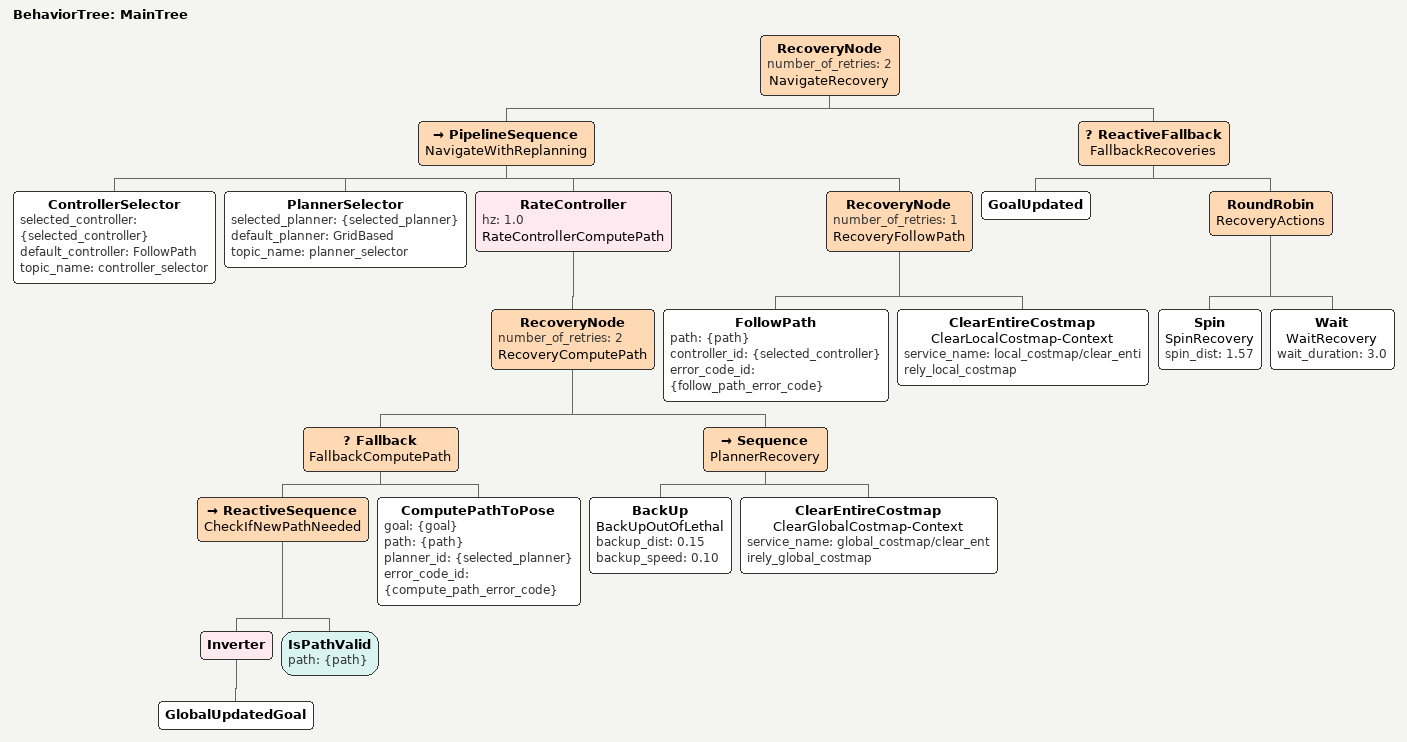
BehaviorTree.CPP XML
<root BTCPP_format="4" main_tree_to_execute="MainTree">
  <BehaviorTree ID="MainTree">
    <RecoveryNode number_of_retries="2" name="NavigateRecovery">
      <PipelineSequence name="NavigateWithReplanning">
        <ControllerSelector selected_controller="{selected_controller}" default_controller="FollowPath" topic_name="controller_selector"/>
        <PlannerSelector selected_planner="{selected_planner}" default_planner="GridBased" topic_name="planner_selector"/>

        <!-- Replan only when path invalidates (not a continuous 1 Hz re-plan). -->
        <RateController hz="1.0" name="RateControllerComputePath">
          <RecoveryNode number_of_retries="2" name="RecoveryComputePath">
            <Fallback name="FallbackComputePath">
              <ReactiveSequence name="CheckIfNewPathNeeded">
                <Inverter>
                  <GlobalUpdatedGoal/>
                </Inverter>
                <IsPathValid path="{path}"/>
              </ReactiveSequence>
              <ComputePathToPose goal="{goal}" path="{path}" planner_id="{selected_planner}" error_code_id="{compute_path_error_code}"/>
            </Fallback>
            <!-- Contextual planner recovery: BackUp first, then clear.
                 NOT gated on WouldAPlannerRecoveryHelp so START_OCCUPIED triggers it. -->
            <Sequence name="PlannerRecovery">
              <BackUp name="BackUpOutOfLethal" backup_dist="0.15" backup_speed="0.10"/>
              <ClearEntireCostmap name="ClearGlobalCostmap-Context" service_name="global_costmap/clear_entirely_global_costmap"/>
            </Sequence>
          </RecoveryNode>
        </RateController>

        <!-- Controller pipeline: contextual local-costmap clear on follow failure. -->
        <RecoveryNode number_of_retries="1" name="RecoveryFollowPath">
          <FollowPath path="{path}" controller_id="{selected_controller}" error_code_id="{follow_path_error_code}"/>
          <ClearEntireCostmap name="ClearLocalCostmap-Context" service_name="local_costmap/clear_entirely_local_costmap"/>
        </RecoveryNode>
      </PipelineSequence>

      <ReactiveFallback name="FallbackRecoveries">
        <GoalUpdated/>
        <RoundRobin name="RecoveryActions">
          <Spin name="SpinRecovery" spin_dist="1.57"/>
          <Wait name="WaitRecovery" wait_duration="3.0"/>
        </RoundRobin>
      </ReactiveFallback>
    </RecoveryNode>
  </BehaviorTree>
</root>
